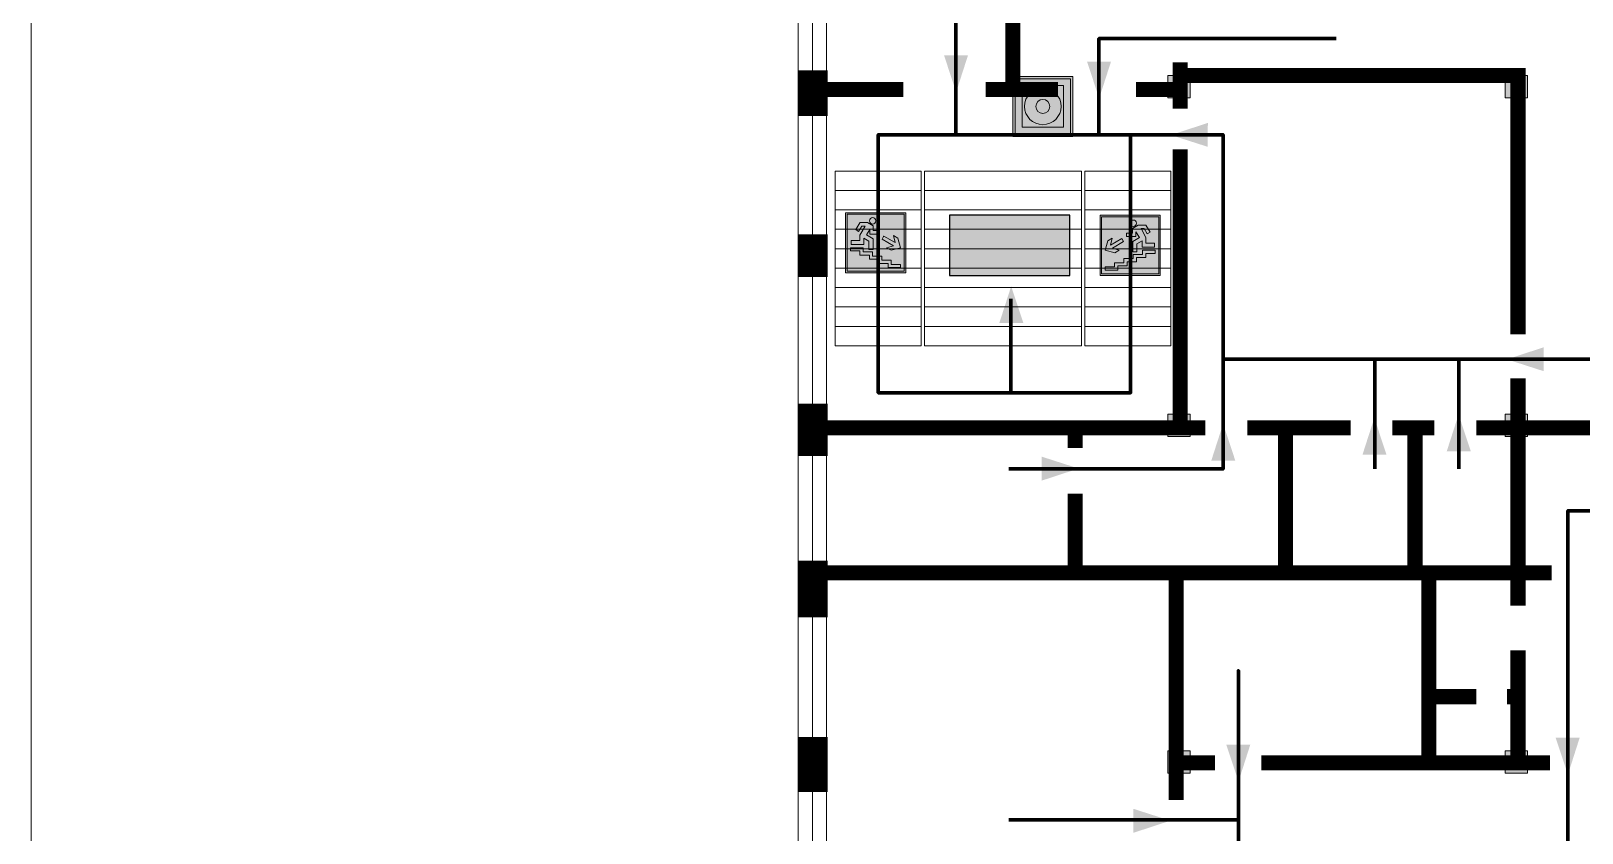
# Model space of a CAD drawing. Header units: millimetres. Extents: x 13810 to 67229, y 12374 to 21950.
# Drawn here: x 24824.8 to 25010.5, y 14290.4 to 14386.4 of the extents above; entities that cross this region are included whole.
import ezdxf

# ---------------------------------------------------------------- set-up
doc = ezdxf.new("R2010")
doc.units = ezdxf.units.MM
doc.layers.add('План_Штампы', color=7, linetype='Continuous')

# ---------------------------------------------------------------- blocks, each defined once
blk = doc.blocks.new('вниз')
at = {"lineweight": 0, "true_color": 0xffffff}
h = blk.add_hatch(color=7, dxfattribs=at)
h.dxf.hatch_style = 1
h.paths.add_polyline_path([(40994.51, -4472.22), (40986.51, -4472.22), (40986.51, -4480.22), (40994.51, -4480.22)])
h.paths.add_polyline_path([(40994.31, -4472.42), (40994.31, -4480.01), (40986.71, -4480.01), (40986.71, -4472.42)], flags=16)
h.paths.add_polyline_path([(40988.43, -4473.53), (40989.43, -4473.53), (40990.19, -4473.96), (40990.19, -4474.6), (40991, -4474.6), (40991, -4475.06), (40989.73, -4475.06), (40989.73, -4474.46), (40989.3, -4475.18), (40990.17, -4475.7), (40990.17, -4477.11), (40989.63, -4477.11), (40989.63, -4476.01), (40988.94, -4475.59), (40988.94, -4476.46), (40988.94, -4476.46), (40987.47, -4476.46), (40987.26, -4476.46), (40987.26, -4475.92), (40988.4, -4475.92), (40988.4, -4475.2), (40989.1, -4473.99), (40988.66, -4473.99), (40988.24, -4474.7), (40987.86, -4474.47), (40988.41, -4473.56)], flags=0)
h.paths.add_polyline_path([(40990.55, -4473.29, -1), (40989.69, -4473.29, -1)], flags=0)
h.paths.add_polyline_path([(40988.85, -4476.89), (40988.85, -4477.43), (40990.1, -4477.43), (40990.1, -4477.99), (40991.34, -4477.99), (40991.34, -4478.54), (40992.59, -4478.54), (40992.59, -4479.09), (40993.83, -4479.09), (40993.83, -4479.52), (40992.17, -4479.52), (40992.17, -4478.97), (40990.91, -4478.97), (40990.91, -4478.41), (40989.68, -4478.41), (40989.68, -4477.86), (40988.43, -4477.86), (40988.43, -4477.31), (40987.6, -4477.31), (40987.18, -4477.31), (40987.18, -4476.89)], flags=0)
h.paths.add_polyline_path([(40991.61, -4475.33), (40993.12, -4476.2), (40992.9, -4475.27), (40993.48, -4475.6), (40993.83, -4476.88), (40992.56, -4477.22), (40991.97, -4476.88), (40992.9, -4476.61), (40991.38, -4475.74), (40991.58, -4475.39)], flags=0)
h.paths.add_polyline_path([(40990.19, -4473.96), (40989.43, -4473.53), (40988.43, -4473.53), (40988.41, -4473.56), (40987.86, -4474.47), (40988.24, -4474.7), (40988.66, -4473.99), (40989.1, -4473.99), (40988.4, -4475.2), (40988.4, -4475.92), (40987.26, -4475.92), (40987.26, -4476.46), (40987.47, -4476.46), (40988.94, -4476.46), (40988.94, -4476.27), (40988.94, -4475.59), (40989.63, -4476.01), (40989.63, -4477.11), (40990.17, -4477.11), (40990.17, -4475.7), (40989.3, -4475.18), (40989.73, -4474.46), (40989.73, -4475.06), (40991, -4475.06), (40991, -4474.6), (40990.19, -4474.6)], flags=0)
h.paths.add_polyline_path([(40990.55, -4473.29, 1), (40989.69, -4473.29, 1)], flags=0)
h.paths.add_polyline_path([(40991.61, -4475.33), (40991.58, -4475.39), (40991.38, -4475.74), (40992.9, -4476.61), (40991.97, -4476.88), (40992.56, -4477.22), (40993.83, -4476.88), (40993.48, -4475.6), (40992.9, -4475.27), (40993.12, -4476.2)], flags=0)
h.paths.add_polyline_path([(40990.1, -4477.43), (40988.85, -4477.43), (40988.85, -4476.89), (40987.18, -4476.89), (40987.18, -4477.31), (40987.6, -4477.31), (40988.43, -4477.31), (40988.43, -4477.86), (40989.68, -4477.86), (40989.68, -4478.41), (40990.91, -4478.41), (40990.91, -4478.97), (40992.17, -4478.97), (40992.17, -4479.52), (40993.83, -4479.52), (40993.83, -4479.09), (40992.59, -4479.09), (40992.59, -4478.54), (40991.34, -4478.54), (40991.34, -4477.99), (40990.1, -4477.99)], flags=0)
at = {"lineweight": 0}
h = blk.add_hatch(color=126, dxfattribs=at)
h.dxf.hatch_style = 1
h.paths.add_polyline_path([(40994.31, -4472.42), (40986.71, -4472.42), (40986.71, -4480.01), (40994.31, -4480.01)])
h.paths.add_polyline_path([(40988.43, -4473.53), (40989.43, -4473.53), (40990.19, -4473.96), (40990.19, -4474.6), (40991, -4474.6), (40991, -4475.06), (40989.73, -4475.06), (40989.73, -4474.46), (40989.3, -4475.18), (40990.17, -4475.7), (40990.17, -4477.11), (40989.63, -4477.11), (40989.63, -4476.01), (40988.94, -4475.59), (40988.94, -4476.46), (40988.94, -4476.46), (40987.47, -4476.46), (40987.26, -4476.46), (40987.26, -4475.92), (40988.4, -4475.92), (40988.4, -4475.2), (40989.1, -4473.99), (40988.66, -4473.99), (40988.24, -4474.7), (40987.86, -4474.47), (40988.41, -4473.56)], flags=16)
h.paths.add_polyline_path([(40990.55, -4473.29, -1), (40989.69, -4473.29, -1)], flags=16)
h.paths.add_polyline_path([(40988.85, -4476.89), (40988.85, -4477.43), (40990.1, -4477.43), (40990.1, -4477.99), (40991.34, -4477.99), (40991.34, -4478.54), (40992.59, -4478.54), (40992.59, -4479.09), (40993.83, -4479.09), (40993.83, -4479.52), (40992.17, -4479.52), (40992.17, -4478.97), (40990.91, -4478.97), (40990.91, -4478.41), (40989.68, -4478.41), (40989.68, -4477.86), (40988.43, -4477.86), (40988.43, -4477.31), (40987.6, -4477.31), (40987.18, -4477.31), (40987.18, -4476.89)], flags=16)
h.paths.add_polyline_path([(40991.61, -4475.33), (40993.12, -4476.2), (40992.9, -4475.27), (40993.48, -4475.6), (40993.83, -4476.88), (40992.56, -4477.22), (40991.97, -4476.88), (40992.9, -4476.61), (40991.38, -4475.74), (40991.58, -4475.39)], flags=16)
at = {"lineweight": 0, "true_color": 0xffffff}
h = blk.add_hatch(color=7, dxfattribs=at)
h.dxf.hatch_style = 1
h.paths.add_polyline_path([(40989.73, -4474.46), (40989.73, -4475.06), (40991, -4475.06), (40991, -4474.6), (40990.19, -4474.6), (40990.19, -4473.96), (40989.43, -4473.53), (40988.43, -4473.53), (40988.41, -4473.56), (40987.86, -4474.47), (40988.24, -4474.7), (40988.66, -4473.99), (40989.1, -4473.99), (40988.4, -4475.2), (40988.4, -4475.92), (40987.26, -4475.92), (40987.26, -4476.46), (40987.47, -4476.46), (40988.94, -4476.46), (40988.94, -4475.59), (40989.63, -4476.01), (40989.63, -4477.11), (40990.17, -4477.11), (40990.17, -4475.7), (40989.3, -4475.18)])
h.paths.add_polyline_path([(40989.69, -4473.29, 1), (40990.55, -4473.29, 1)])
h.paths.add_polyline_path([(40991.61, -4475.33), (40991.58, -4475.39), (40991.38, -4475.74), (40992.9, -4476.61), (40991.97, -4476.88), (40992.56, -4477.22), (40993.83, -4476.88), (40993.48, -4475.6), (40992.9, -4475.27), (40993.12, -4476.2)])
h.paths.add_polyline_path([(40990.1, -4477.43), (40988.85, -4477.43), (40988.85, -4476.89), (40987.18, -4476.89), (40987.18, -4477.31), (40987.6, -4477.31), (40988.43, -4477.31), (40988.43, -4477.86), (40989.68, -4477.86), (40989.68, -4478.41), (40990.91, -4478.41), (40990.91, -4478.97), (40992.17, -4478.97), (40992.17, -4479.52), (40993.83, -4479.52), (40993.83, -4479.09), (40992.59, -4479.09), (40992.59, -4478.54), (40991.34, -4478.54), (40991.34, -4477.99), (40990.1, -4477.99)])
at = {"color": 126, "lineweight": 0}
for points in [[(40986.51, -4472.22), (40994.51, -4472.22), (40994.51, -4480.22), (40986.51, -4480.22)], [(40986.71, -4472.42), (40994.31, -4472.42), (40994.31, -4480.01), (40986.71, -4480.01)]]:
    blk.add_lwpolyline(points, close=True, dxfattribs=at)
for points in [[(40987.47, -4476.46), (40987.26, -4476.46), (40987.26, -4475.92), (40988.4, -4475.92), (40988.4, -4475.2), (40989.1, -4473.99), (40988.66, -4473.99), (40988.24, -4474.7), (40987.86, -4474.47), (40988.41, -4473.56), (40988.43, -4473.53), (40989.43, -4473.53), (40990.19, -4473.96), (40990.19, -4474.6), (40991, -4474.6), (40991, -4475.06), (40989.73, -4475.06), (40989.73, -4474.46), (40989.3, -4475.18), (40990.17, -4475.7), (40990.17, -4477.11), (40989.63, -4477.11), (40989.63, -4476.01), (40988.94, -4475.59), (40988.94, -4476.46)], [(40987.47, -4476.46), (40988.94, -4476.46), (40988.94, -4476.27)], [(40991.58, -4475.39), (40991.38, -4475.74), (40992.9, -4476.61), (40991.97, -4476.88), (40992.56, -4477.22), (40993.83, -4476.88), (40993.48, -4475.6), (40992.9, -4475.27), (40993.12, -4476.2), (40991.61, -4475.33), (40991.58, -4475.39)], [(40987.6, -4477.31), (40987.18, -4477.31), (40987.18, -4476.89), (40988.85, -4476.89), (40988.85, -4477.43), (40990.1, -4477.43), (40990.1, -4477.99), (40991.34, -4477.99), (40991.34, -4478.54), (40992.59, -4478.54), (40992.59, -4479.09), (40993.83, -4479.09), (40993.83, -4479.52), (40992.17, -4479.52), (40992.17, -4478.97), (40990.91, -4478.97), (40990.91, -4478.41), (40989.68, -4478.41), (40989.68, -4477.86), (40988.43, -4477.86), (40988.43, -4477.31), (40987.6, -4477.31)]]:
    blk.add_lwpolyline(points, dxfattribs=at)
blk.add_circle((40990.12, -4473.29), 0.432, dxfattribs=at)
blk = doc.blocks.new('A$C54414219')
at = {"true_color": 0xffffff}
h = blk.add_hatch(color=7, dxfattribs=at)
h.paths.add_polyline_path([(2.39, -9.45), (2.39, -18.3), (11.23, -18.3), (11.23, -9.45)], flags=0)
h.paths.add_polyline_path([(10.71, -13.87, -1), (2.92, -13.87, -1)], flags=0)
h.paths.add_polyline_path([(8.3, -13.87, -1), (5.33, -13.87, -1)], flags=0)
h.paths.add_polyline_path([(0.41, -7.47), (0.41, -20.27), (13.21, -20.27), (13.21, -7.47)])
h.paths.add_polyline_path([(0.92, -19.77), (12.71, -19.77), (12.71, -7.98), (0.92, -7.98)], flags=16)
h.paths.add_polyline_path([(11.23, -9.45), (11.23, -18.3), (2.39, -18.3), (2.39, -9.45)], flags=0)
at = {"lineweight": 5}
h = blk.add_hatch(color=242, dxfattribs=at)
h.paths.add_polyline_path([(12.71, -7.98), (0.92, -7.98), (0.92, -19.77), (12.71, -19.77)])
h.paths.add_polyline_path([(11.23, -18.3), (2.39, -18.3), (2.39, -9.45), (11.23, -9.45)], flags=16)
h.paths.add_polyline_path([(10.71, -13.87, -1), (2.92, -13.87, -1)], flags=0)
h.paths.add_polyline_path([(8.3, -13.87, -1), (5.33, -13.87, -1)], flags=0)
at = {"true_color": 0xffffff}
h = blk.add_hatch(color=7, dxfattribs=at)
h.paths.add_polyline_path([(2.39, -9.45), (2.39, -18.3), (11.23, -18.3), (11.23, -9.45)])
h.paths.add_polyline_path([(10.71, -13.87, -1), (2.92, -13.87, -1)], flags=16)
h.paths.add_polyline_path([(8.3, -13.87, -1), (5.33, -13.87, -1)], flags=0)
at = {"lineweight": 5}
h = blk.add_hatch(color=242, dxfattribs=at)
h.paths.add_polyline_path([(2.92, -13.87, 1), (10.71, -13.87, 1)])
h.paths.add_polyline_path([(8.3, -13.87, -1), (5.33, -13.87, -1)], flags=16)
at = {"color": 242, "lineweight": 5}
for p, q in [((0.41, -20.27), (0.41, -7.47)), ((0.41, -7.47), (13.21, -7.47)), ((0.41, -7.47), (13.21, -7.47)), ((13.21, -20.27), (13.21, -7.47)), ((0.41, -20.27), (13.21, -20.27))]:
    blk.add_line(p, q, dxfattribs=at)
for points in [[(0.92, -7.98), (12.71, -7.98), (12.71, -19.77), (0.92, -19.77)], [(2.39, -9.45), (11.23, -9.45), (11.23, -18.3), (2.39, -18.3)]]:
    blk.add_lwpolyline(points, close=True, dxfattribs=at)
for radius in [3.89, 1.49]:
    blk.add_circle((6.81, -13.87), radius, dxfattribs=at)
blk = doc.blocks.new('A$C7B4425F7')
at = {"true_color": 0xffffff}
blk.add_hatch(color=7, dxfattribs=at).paths.add_polyline_path([(0, 0), (-16, 0), (-16, -8), (0, -8)])
h = blk.add_hatch(color=126)
h.paths.add_polyline_path([(-0.2, -0.2), (-15.8, -0.2), (-15.8, -7.8), (-0.2, -7.8)])
h.paths.add_polyline_path([(-11.76, -2.03), (-11.76, -3.66), (-11.17, -3.66, -0.568275), (-11.17, -6.18), (-12.58, -6.18), (-12.58, -2.03)], flags=16)
h.paths.add_polyline_path([(-13.33, -4.12, -0.495768), (-13.59, -6.18), (-15.03, -6.18), (-15.03, -2.03), (-13.59, -2.03, -0.487973)], flags=16)
h.paths.add_polyline_path([(-10.25, -2.03), (-9.48, -2.03), (-9.48, -6.18), (-10.25, -6.18)], flags=16)
h.paths.add_polyline_path([(-13.84, -3.69), (-14.24, -3.69), (-14.24, -3.03), (-13.9, -3.03, -0.692621)], flags=0)
h.paths.add_polyline_path([(-9.15, -2.03), (-8.4, -2.03), (-8.04, -3.07), (-7.68, -2.03), (-6.93, -2.03), (-7.64, -4.1), (-6.93, -6.18), (-7.68, -6.18), (-8.04, -5.14), (-8.4, -6.18), (-9.15, -6.18), (-8.44, -4.1)], flags=16)
h.paths.add_polyline_path([(-11.76, -4.46), (-11.42, -4.46, -0.692621), (-11.36, -5.12), (-11.76, -5.12)], flags=0)
h.paths.add_polyline_path([(-13.9, -5.2), (-14.24, -5.2), (-14.24, -4.55), (-13.84, -4.55, -0.708038)], flags=0)
edge = h.paths.add_edge_path(flags=16)
edge.add_ellipse((-5.51, -4.08), major_axis=(0, 2.05), ratio=0.586184, start_angle=0, end_angle=360)
edge = h.paths.add_edge_path(flags=0)
edge.add_ellipse((-5.51, -4.08), major_axis=(0, 1.14), ratio=0.454828, start_angle=0, end_angle=360)
h.paths.add_polyline_path([(-4.13, -4.96, 0.377264), (-3.48, -4.52, 0.0555), (-3.16, -2.03), (-1.66, -2.03), (-1.66, -4.96), (-0.96, -4.96), (-0.96, -7.01), (-1.75, -7.01), (-1.75, -6.18), (-3.3, -6.18), (-3.3, -7.02), (-4.13, -7.02)], flags=16)
h.paths.add_polyline_path([(-2.73, -2.91), (-2.28, -2.91), (-2.28, -4.96), (-3.05, -4.96, 0.079136)], flags=0)
at = {"color": 126}
blk.add_lwpolyline([(-16, -8), (0, -8), (0, 0), (-16, 0)], close=True, dxfattribs=at)
blk = doc.blocks.new('вниз 3')
at = {"lineweight": 0, "true_color": 0xffffff}
h = blk.add_hatch(color=7, dxfattribs=at)
h.dxf.hatch_style = 1
h.paths.add_polyline_path([(40997.5, -4475.69), (40997.25, -4475.28), (40995.76, -4476.15), (40995.97, -4475.23), (40995.39, -4475.56), (40995.05, -4476.83), (40996.33, -4477.17), (40996.91, -4476.83), (40996, -4476.55)], flags=0)
h.paths.add_polyline_path([(40999.81, -4473.95), (41000.22, -4473.95), (41000.64, -4474.67), (41001.03, -4474.43), (41000.46, -4473.49), (41000.42, -4473.49), (40999.43, -4473.49), (40998.68, -4473.92), (40998.68, -4474.57), (40997.88, -4474.57), (40997.88, -4475), (40999.14, -4475), (40999.14, -4474.43), (40999.14, -4474.38), (40999.59, -4475.15), (40998.72, -4475.67), (40998.72, -4477.06), (40999.24, -4477.06), (40999.24, -4475.96), (40999.95, -4475.56), (40999.95, -4476.43), (41001.61, -4476.43), (41001.61, -4475.88), (41000.47, -4475.88), (41000.47, -4475.12)], flags=0)
h.paths.add_polyline_path([(40999.2, -4473.24, 1), (40998.35, -4473.24, 1)], flags=0)
h.paths.add_polyline_path([(41000.46, -4477.26), (41001.69, -4477.26), (41001.69, -4476.84), (41000.03, -4476.84), (41000.03, -4477.39), (40998.78, -4477.39), (40998.78, -4477.95), (40997.53, -4477.95), (40997.53, -4478.5), (40996.29, -4478.5), (40996.29, -4479.06), (40995.05, -4479.06), (40995.05, -4479.48), (40995.29, -4479.48), (40996.72, -4479.48), (40996.72, -4478.92), (40997.97, -4478.92), (40997.97, -4478.36), (40999.2, -4478.36), (40999.2, -4477.81), (41000.46, -4477.81)], flags=0)
h.paths.add_polyline_path([(41002.37, -4472.17), (40994.37, -4472.17), (40994.37, -4480.17), (41002.37, -4480.17)])
h.paths.add_polyline_path([(41002.16, -4479.96), (40994.57, -4479.96), (40994.57, -4472.37), (41002.16, -4472.37)], flags=16)
h.paths.add_polyline_path([(41001.61, -4475.88), (41001.61, -4476.43), (40999.95, -4476.43), (40999.95, -4475.56), (40999.24, -4475.96), (40999.24, -4477.06), (40998.72, -4477.06), (40998.72, -4475.67), (40999.59, -4475.15), (40999.14, -4474.38), (40999.14, -4474.43), (40999.14, -4475), (40997.88, -4475), (40997.88, -4474.57), (40998.68, -4474.57), (40998.68, -4473.92), (40999.43, -4473.49), (41000.42, -4473.49), (41000.46, -4473.49), (41001.03, -4474.43), (41000.64, -4474.67), (41000.22, -4473.95), (40999.81, -4473.95), (41000.47, -4475.12), (41000.47, -4475.88)], flags=0)
h.paths.add_polyline_path([(41001.69, -4476.84), (41001.69, -4477.26), (41000.46, -4477.26), (41000.46, -4477.81), (40999.2, -4477.81), (40999.2, -4478.36), (40997.97, -4478.36), (40997.97, -4478.92), (40996.72, -4478.92), (40996.72, -4479.48), (40995.05, -4479.48), (40995.05, -4479.06), (40996.29, -4479.06), (40996.29, -4478.5), (40997.53, -4478.5), (40997.53, -4477.95), (40998.78, -4477.95), (40998.78, -4477.39), (41000.03, -4477.39), (41000.03, -4476.84)], flags=0)
h.paths.add_polyline_path([(40998.35, -4473.24, -1), (40999.2, -4473.24, -1)], flags=0)
h.paths.add_polyline_path([(40997.5, -4475.69), (40996, -4476.55), (40996.91, -4476.83), (40996.33, -4477.17), (40995.05, -4476.83), (40995.39, -4475.56), (40995.97, -4475.23), (40995.76, -4476.15), (40997.25, -4475.28)], flags=0)
at = {"lineweight": 0}
h = blk.add_hatch(color=126, dxfattribs=at)
h.dxf.hatch_style = 1
h.paths.add_polyline_path([(41002.16, -4472.37), (40994.57, -4472.37), (40994.57, -4479.96), (41002.16, -4479.96)])
h.paths.add_polyline_path([(40995.97, -4475.23), (40995.76, -4476.15), (40997.25, -4475.28), (40997.5, -4475.69), (40996, -4476.55), (40996.91, -4476.83), (40996.33, -4477.17), (40995.05, -4476.83), (40995.39, -4475.56)], flags=16)
h.paths.add_polyline_path([(40997.88, -4474.57), (40998.68, -4474.57), (40998.68, -4473.92), (40999.43, -4473.49), (41000.42, -4473.49), (41000.46, -4473.49), (41001.03, -4474.43), (41000.64, -4474.67), (41000.22, -4473.95), (40999.81, -4473.95), (41000.47, -4475.12), (41000.47, -4475.88), (41001.61, -4475.88), (41001.61, -4476.43), (40999.95, -4476.43), (40999.95, -4475.56), (40999.24, -4475.96), (40999.24, -4477.06), (40998.72, -4477.06), (40998.72, -4475.67), (40999.59, -4475.15), (40999.14, -4474.38), (40999.14, -4474.43), (40999.14, -4475), (40997.88, -4475)], flags=16)
h.paths.add_polyline_path([(40998.35, -4473.24, -1), (40999.2, -4473.24, -1)], flags=16)
h.paths.add_polyline_path([(40997.53, -4477.95), (40998.78, -4477.95), (40998.78, -4477.39), (41000.03, -4477.39), (41000.03, -4476.84), (41001.69, -4476.84), (41001.69, -4477.26), (41000.46, -4477.26), (41000.46, -4477.81), (40999.2, -4477.81), (40999.2, -4478.36), (40997.97, -4478.36), (40997.97, -4478.92), (40996.72, -4478.92), (40996.72, -4479.48), (40995.05, -4479.48), (40995.05, -4479.06), (40996.29, -4479.06), (40996.29, -4478.5), (40997.53, -4478.5)], flags=16)
at = {"lineweight": 0, "true_color": 0xffffff}
h = blk.add_hatch(color=7, dxfattribs=at)
h.dxf.hatch_style = 1
h.paths.add_polyline_path([(40999.2, -4473.24, 1), (40998.35, -4473.24, 1)])
h.paths.add_polyline_path([(40999.81, -4473.95), (41000.22, -4473.95), (41000.64, -4474.67), (41001.03, -4474.43), (41000.46, -4473.49), (41000.42, -4473.49), (40999.43, -4473.49), (40998.68, -4473.92), (40998.68, -4474.57), (40997.88, -4474.57), (40997.88, -4475), (40999.14, -4475), (40999.14, -4474.43), (40999.14, -4474.38), (40999.59, -4475.15), (40998.72, -4475.67), (40998.72, -4477.06), (40999.24, -4477.06), (40999.24, -4475.96), (40999.95, -4475.56), (40999.95, -4476.43), (41001.61, -4476.43), (41001.61, -4475.88), (41000.47, -4475.88), (41000.47, -4475.12)])
h.paths.add_polyline_path([(40999.2, -4477.81), (41000.46, -4477.81), (41000.46, -4477.26), (41001.69, -4477.26), (41001.69, -4476.84), (41000.03, -4476.84), (41000.03, -4477.39), (40998.78, -4477.39), (40998.78, -4477.95), (40997.53, -4477.95), (40997.53, -4478.5), (40996.29, -4478.5), (40996.29, -4479.06), (40995.05, -4479.06), (40995.05, -4479.48), (40995.29, -4479.48), (40996.72, -4479.48), (40996.72, -4478.92), (40997.97, -4478.92), (40997.97, -4478.36), (40999.2, -4478.36)])
h.paths.add_polyline_path([(40997.5, -4475.69), (40997.25, -4475.28), (40995.76, -4476.15), (40995.97, -4475.23), (40995.39, -4475.56), (40995.05, -4476.83), (40996.33, -4477.17), (40996.91, -4476.83), (40996, -4476.55)])
at = {"color": 126, "lineweight": 0}
for points in [[(40994.37, -4472.17), (41002.37, -4472.17), (41002.37, -4480.17), (40994.37, -4480.17)], [(40994.57, -4472.37), (41002.16, -4472.37), (41002.16, -4479.96), (40994.57, -4479.96)]]:
    blk.add_lwpolyline(points, close=True, dxfattribs=at)
for points in [[(40999.14, -4474.43), (40999.14, -4475), (40997.88, -4475), (40997.88, -4474.57), (40998.68, -4474.57), (40998.68, -4473.92), (40999.43, -4473.49), (41000.42, -4473.49), (41000.46, -4473.49), (41001.03, -4474.43), (41000.64, -4474.67), (41000.22, -4473.95), (40999.81, -4473.95), (41000.47, -4475.12), (41000.47, -4475.88), (41001.61, -4475.88), (41001.61, -4476.43), (40999.95, -4476.43), (40999.95, -4475.56), (40999.24, -4475.96), (40999.24, -4477.06), (40998.72, -4477.06), (40998.72, -4475.67), (40999.59, -4475.15), (40999.14, -4474.38), (40999.14, -4474.43)], [(40995.05, -4476.83), (40995.39, -4475.56), (40995.97, -4475.23), (40995.76, -4476.15), (40997.25, -4475.28), (40997.5, -4475.69), (40996, -4476.55), (40996.91, -4476.83), (40996.33, -4477.17), (40995.05, -4476.83)], [(40995.29, -4479.48), (40995.05, -4479.48), (40995.05, -4479.06), (40996.29, -4479.06), (40996.29, -4478.5), (40997.53, -4478.5), (40997.53, -4477.95), (40998.78, -4477.95), (40998.78, -4477.39), (41000.03, -4477.39), (41000.03, -4476.84), (41001.69, -4476.84), (41001.69, -4477.26), (41000.46, -4477.26), (41000.46, -4477.81), (40999.2, -4477.81), (40999.2, -4478.36), (40997.97, -4478.36), (40997.97, -4478.92), (40996.72, -4478.92), (40996.72, -4479.48), (40995.05, -4479.48)]]:
    blk.add_lwpolyline(points, dxfattribs=at)
blk.add_circle((40998.77, -4473.24), 0.426, dxfattribs=at)

msp = doc.modelspace()

# ---------------------------------------------------------------- hatches: boundary and pattern name
at = {"lineweight": 0}
h = msp.add_hatch(color=256, dxfattribs=at)
h.dxf.hatch_style = 1
h.paths.add_polyline_path([(24963.57, 14378.44), (24963.57, 14381.11), (24960.91, 14381.11), (24960.91, 14378.44)])
h = msp.add_hatch(color=256, dxfattribs=at)
h.dxf.hatch_style = 1
h.paths.add_polyline_path([(25003.97, 14378.44), (25003.97, 14381.11), (25001.3, 14381.11), (25001.3, 14378.44)])
h = msp.add_hatch(color=256, dxfattribs=at)
h.dxf.hatch_style = 1
h.paths.add_polyline_path([(24963.57, 14337.88), (24963.57, 14340.55), (24960.91, 14340.55), (24960.91, 14337.88)])
h = msp.add_hatch(color=256, dxfattribs=at)
h.dxf.hatch_style = 1
h.paths.add_polyline_path([(25003.97, 14337.88), (25003.97, 14340.55), (25001.3, 14340.55), (25001.3, 14337.88)])
h = msp.add_hatch(color=256, dxfattribs=at)
h.dxf.hatch_style = 1
h.paths.add_polyline_path([(24963.57, 14297.6), (24963.57, 14300.27), (24960.91, 14300.27), (24960.91, 14297.6)])
h = msp.add_hatch(color=256, dxfattribs=at)
h.dxf.hatch_style = 1
h.paths.add_polyline_path([(25003.97, 14297.6), (25003.97, 14300.27), (25001.3, 14300.27), (25001.3, 14297.6)])

# ---------------------------------------------------------------- linework, layer by layer
at = {"color": 126, "lineweight": 0, "true_color": 0x008754}
msp.add_lwpolyline([(24824.83, 14544.6), (25424.83, 14544.6), (25424.83, 14149.6), (24824.83, 14149.6)], close=True, dxfattribs=at)
at = {"lineweight": 0}
for points in [[(24916.66, 14457.73), (24916.66, 14175.34)], [(24918.39, 14457.49), (24918.39, 14175.11)], [(24920.07, 14457.58), (24920.07, 14175.2)]]:
    msp.add_lwpolyline(points, dxfattribs=at)
for points, const_width in [([(25136.56, 14425.95), (25136.56, 14420.31), (25166.79, 14420.31), (24942.34, 14420.31), (24942.34, 14379.44), (24947.77, 14379.44), (24939.09, 14379.44)], 1.8), ([(24918.39, 14376.25), (24918.39, 14381.71)], 3.6), ([(24957.1, 14379.44), (24962.4, 14379.44), (24962.4, 14382.67)], 1.8), ([(24962.4, 14381.11), (25002.83, 14381.11), (25002.83, 14350.12)], 1.8), ([(24929.25, 14379.44), (24918.37, 14379.44)], 1.8), ([(24962.4, 14379.44), (24962.4, 14377.11)], 1.8), ([(24962.4, 14372.27), (24962.4, 14338.93)], 1.8), ([(24918.39, 14356.99), (24918.39, 14362.08)], 3.6), ([(25002.83, 14344.84), (25002.83, 14317.64)], 1.8), ([(24918.39, 14335.56), (24918.39, 14341.83)], 3.6), ([(24965.4, 14338.93), (24918.37, 14338.93)], 1.8), ([(24949.82, 14338.93), (24949.82, 14336.52)], 1.8), ([(24982.81, 14338.93), (24970.41, 14338.93)], 1.8), ([(24974.99, 14338.93), (24974.99, 14321.58)], 1.8), ([(24992.8, 14338.93), (24987.77, 14338.93)], 1.8), ([(24990.5, 14338.93), (24990.5, 14321.58)], 1.8), ([(25034.5, 14338.93), (24997.83, 14338.93)], 1.8), ([(24961.9, 14321.58), (24919.34, 14321.58), (24949.82, 14321.58), (24949.82, 14331.04)], 1.8), ([(24918.39, 14316.25), (24918.39, 14323.02)], 3.6), ([(24966.54, 14298.81), (24961.9, 14298.81), (24961.9, 14321.58), (25006.87, 14321.58)], 1.8), ([(24992.15, 14321.58), (24992.15, 14298.81)], 1.8), ([(25002.83, 14312.3), (25002.83, 14298.81), (25006.66, 14298.81), (24972.11, 14298.81)], 1.8), ([(24992.15, 14306.74), (24997.84, 14306.74)], 1.8), ([(25002.83, 14306.74), (25001.53, 14306.74)], 1.8), ([(24918.39, 14295.33), (24918.39, 14301.91)], 3.6), ([(24961.9, 14298.81), (24961.9, 14294.37)], 1.8)]:
    msp.add_lwpolyline(points, dxfattribs=dict(at, const_width=const_width))
at = {"color": 126, "lineweight": 100, "true_color": 0x008754}
for points in [[(24942.12, 14354.37), (24942.12, 14343.12), (24926.25, 14343.12), (24926.25, 14374), (24935.53, 14374), (24935.53, 14425.1)], [(24952.66, 14374), (24952.66, 14385.51), (24981.06, 14385.51)], [(24935.53, 14374), (24967.52, 14374), (24967.52, 14334.01), (24941.87, 14334.01)], [(24942.12, 14343.12), (24956.45, 14343.12), (24956.45, 14374)], [(24985.68, 14334.01), (24985.68, 14347.16), (24967.52, 14347.16), (25036.88, 14347.16), (25036.88, 14328.99)], [(24995.74, 14334.01), (24995.74, 14347.16)], [(25036.88, 14328.99), (25008.8, 14328.99), (25008.8, 14281.15), (25029.24, 14281.15)], [(24996.17, 14232.51), (24996.17, 14281.15), (25008.8, 14281.15), (24969.36, 14281.15), (24969.36, 14309.87), (24969.36, 14291.99), (24941.87, 14291.99)]]:
    msp.add_lwpolyline(points, dxfattribs=at)
at = {"lineweight": 0}
for points in [[(24963.57, 14381.11), (24963.57, 14378.44), (24960.91, 14378.44), (24960.91, 14381.11)], [(25003.97, 14381.11), (25003.97, 14378.44), (25001.3, 14378.44), (25001.3, 14381.11)], [(24921.1, 14369.66), (24921.1, 14367.33), (24931.38, 14367.33), (24931.38, 14369.66)], [(24931.78, 14369.66), (24931.78, 14367.33), (24950.58, 14367.33), (24950.58, 14369.66)], [(24950.99, 14369.66), (24950.99, 14367.33), (24961.27, 14367.33), (24961.27, 14369.66)], [(24921.1, 14367.33), (24921.1, 14365.01), (24931.38, 14365.01), (24931.38, 14367.33)], [(24931.78, 14367.33), (24931.78, 14365.01), (24950.58, 14365.01), (24950.58, 14367.33)], [(24950.99, 14367.33), (24950.99, 14365.01), (24961.27, 14365.01), (24961.27, 14367.33)], [(24921.1, 14365.01), (24921.1, 14362.69), (24931.38, 14362.69), (24931.38, 14365.01)], [(24931.78, 14365.01), (24931.78, 14362.69), (24950.58, 14362.69), (24950.58, 14365.01)], [(24950.99, 14365.01), (24950.99, 14362.69), (24961.27, 14362.69), (24961.27, 14365.01)], [(24921.1, 14362.69), (24921.1, 14360.36), (24931.38, 14360.36), (24931.38, 14362.69)], [(24931.78, 14362.69), (24931.78, 14360.36), (24950.58, 14360.36), (24950.58, 14362.69)], [(24950.99, 14362.69), (24950.99, 14360.36), (24961.27, 14360.36), (24961.27, 14362.69)], [(24921.1, 14360.36), (24921.1, 14358.04), (24931.38, 14358.04), (24931.38, 14360.36)], [(24931.78, 14360.36), (24931.78, 14358.04), (24950.58, 14358.04), (24950.58, 14360.36)], [(24950.99, 14360.36), (24950.99, 14358.04), (24961.27, 14358.04), (24961.27, 14360.36)], [(24921.1, 14358.04), (24921.1, 14355.71), (24931.38, 14355.71), (24931.38, 14358.04)], [(24931.78, 14358.04), (24931.78, 14355.71), (24950.58, 14355.71), (24950.58, 14358.04)], [(24950.99, 14358.04), (24950.99, 14355.71), (24961.27, 14355.71), (24961.27, 14358.04)], [(24921.1, 14355.71), (24921.1, 14353.39), (24931.38, 14353.39), (24931.38, 14355.71)], [(24931.78, 14355.71), (24931.78, 14353.39), (24950.58, 14353.39), (24950.58, 14355.71)], [(24950.99, 14355.71), (24950.99, 14353.39), (24961.27, 14353.39), (24961.27, 14355.71)], [(24921.1, 14353.39), (24921.1, 14351.06), (24931.38, 14351.06), (24931.38, 14353.39)], [(24931.78, 14353.39), (24931.78, 14351.06), (24950.58, 14351.06), (24950.58, 14353.39)], [(24950.99, 14353.39), (24950.99, 14351.06), (24961.27, 14351.06), (24961.27, 14353.39)], [(24921.1, 14351.06), (24921.1, 14348.74), (24931.38, 14348.74), (24931.38, 14351.06)], [(24931.78, 14351.06), (24931.78, 14348.74), (24950.58, 14348.74), (24950.58, 14351.06)], [(24950.99, 14351.06), (24950.99, 14348.74), (24961.27, 14348.74), (24961.27, 14351.06)], [(24963.57, 14340.55), (24963.57, 14337.88), (24960.91, 14337.88), (24960.91, 14340.55)], [(25003.97, 14340.55), (25003.97, 14337.88), (25001.3, 14337.88), (25001.3, 14340.55)], [(24963.57, 14300.27), (24963.57, 14297.6), (24960.91, 14297.6), (24960.91, 14300.27)], [(25003.97, 14300.27), (25003.97, 14297.6), (25001.3, 14297.6), (25001.3, 14300.27)]]:
    msp.add_lwpolyline(points, close=True, dxfattribs=at)
at = {"layer": 'План_Штампы', "color": 126, "true_color": 0x008754}
for points in [[(24934.12, 14383.52), (24936.99, 14383.52), (24935.57, 14379.11)], [(24951.24, 14382.77), (24954.11, 14382.77), (24952.69, 14378.36)], [(24965.7, 14375.43), (24965.69, 14372.56), (24961.29, 14373.97)], [(24943.62, 14351.46), (24940.74, 14351.47), (24942.16, 14355.87)], [(25005.92, 14348.57), (25005.91, 14345.7), (25001.5, 14347.12)], [(24997.18, 14336.11), (24994.3, 14336.12), (24995.72, 14340.52)], [(24968.99, 14334.99), (24966.11, 14334.99), (24967.53, 14339.4)], [(24987.09, 14335.7), (24984.21, 14335.7), (24985.63, 14340.11)], [(24945.81, 14332.6), (24945.82, 14335.47), (24950.23, 14334.05)], [(25007.34, 14301.82), (25010.21, 14301.82), (25008.8, 14297.41)], [(24967.91, 14301), (24970.78, 14300.99), (24969.37, 14296.58)], [(24956.79, 14290.44), (24956.8, 14293.31), (24961.21, 14291.89)]]:
    msp.add_solid(points, dxfattribs=at)

# ---------------------------------------------------------------- block references
at = {"xscale": 0.5625, "yscale": 0.5625, "zscale": 0.5625, "rotation": 270}
msp.add_blockref('A$C54414219', (24953.75, 14381.23), dxfattribs=at)
at = {"color": 126, "true_color": 0x008754, "xscale": 0.9, "yscale": 0.9, "zscale": 0.9}
for name, p in [('вниз', (-11965.53, 18389.67)), ('вниз 3', (-11942.13, 18389.33))]:
    msp.add_blockref(name, p, dxfattribs=at)
at = {"layer": 'План_Штампы', "xscale": 0.9, "yscale": 0.9, "zscale": 0.9}
msp.add_blockref('A$C7B4425F7', (24949.16, 14364.37), dxfattribs=at)

doc.saveas('drawing.dxf')
